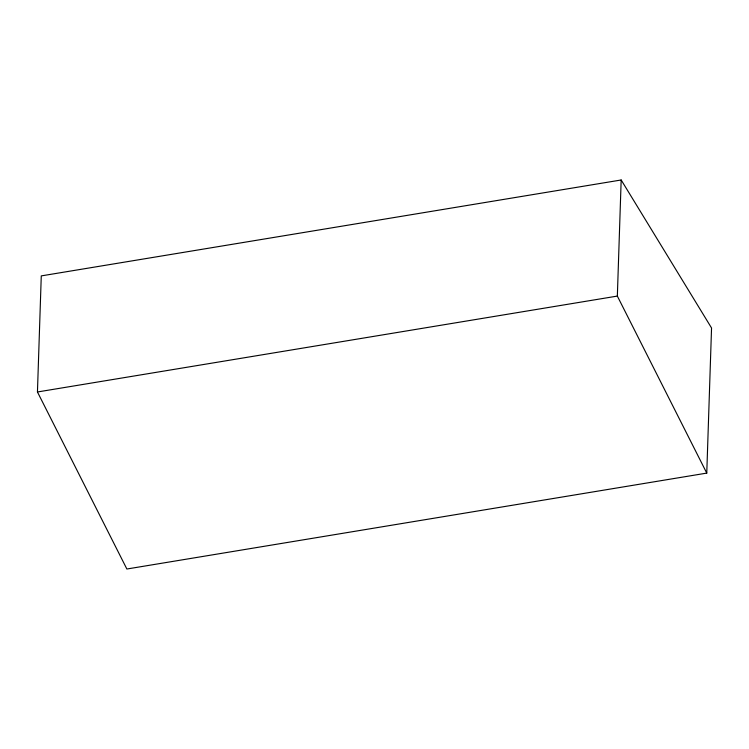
<?xml version="1.0" encoding="UTF-8"?>
<svg xmlns="http://www.w3.org/2000/svg" width="749" height="749" viewBox="0 0 749 749"><rect width="100%" height="100%" fill="white"/><g stroke="black" fill="none" stroke-linecap="round" stroke-linejoin="round"><path stroke-width="1.12" d="M37.45 391.98L41.27 275.894L621.174 179.985L711.55 327.996L706.766 473.106L126.871 569.015L37.45 391.98L617.345 296.08L706.766 473.106M617.345 296.08L621.174 179.985"/></g></svg>
